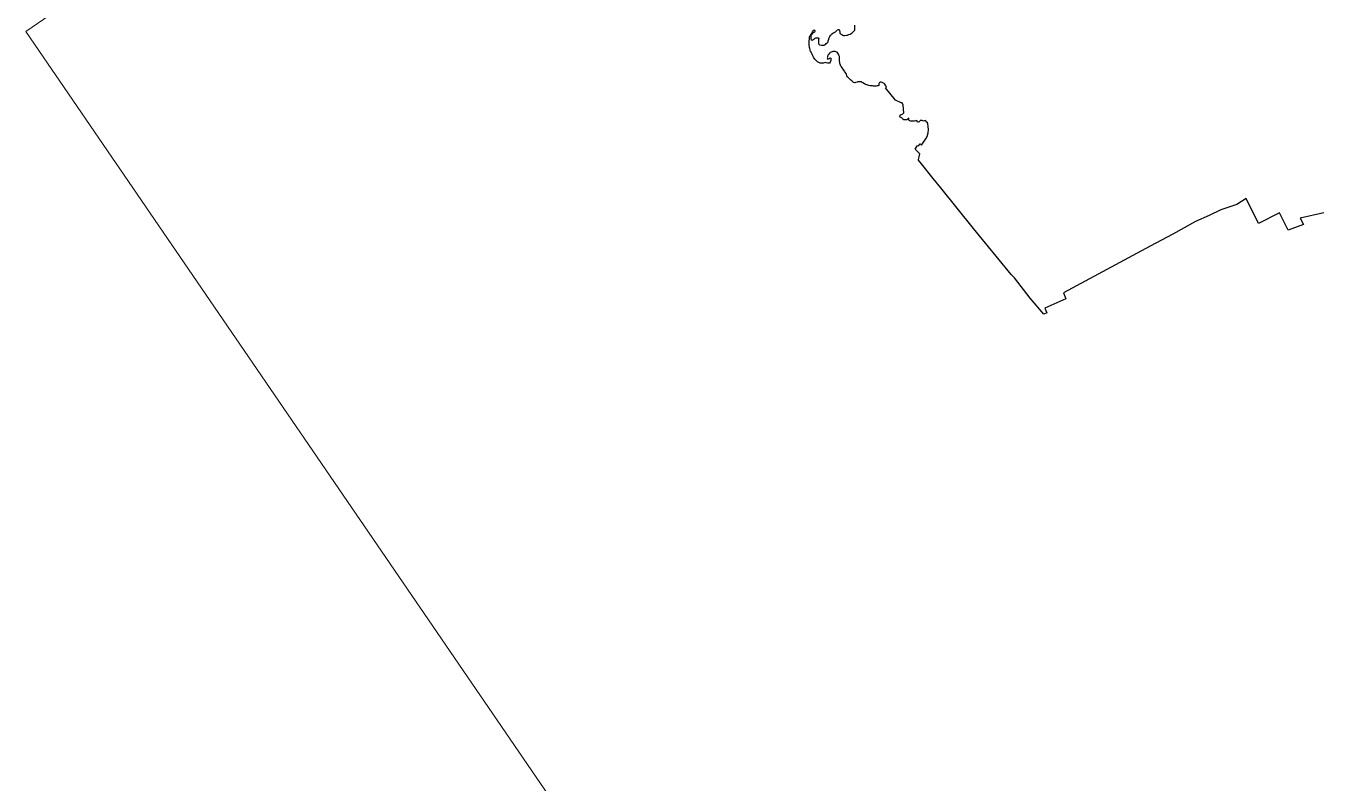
# Model space of a CAD drawing. Header units: metres. Extents: x 263924 to 318888, y 5017073 to 5064560.
# Drawn here: x 263924 to 273638, y 5029980 to 5035656 of the extents above; entities that cross this region are included whole.
import ezdxf

# ---------------------------------------------------------------- set-up
doc = ezdxf.new("R2010")
doc.units = ezdxf.units.M
doc.header["$LTSCALE"] = 38
doc.layers.add('1', color=7, linetype='Continuous', lineweight=25)
doc.layers.add('60', color=7, linetype='Continuous', lineweight=13)

msp = doc.modelspace()

# ---------------------------------------------------------------- linework, layer by layer
at = {"layer": '1'}
for points in [[(270033.38, 5035596.95), (270038.38, 5035592.95), (270043.38, 5035590.95), (270050.38, 5035586.95), (270056.38, 5035584.95), (270067.38, 5035583.95), (270079.38, 5035585.95), (270086.38, 5035586.95), (270096.38, 5035590.95), (270105.38, 5035594.95), (270113.38, 5035598.95), (270122.38, 5035603.95), (270127.38, 5035607.95), (270132.38, 5035613.95), (270140.38, 5035623.95), (270142.38, 5035628.95), (270142.38, 5035661.95)], [(269855.38, 5035390.95), (269845.38, 5035400.95), (269840.38, 5035406.95), (269836.38, 5035413.95), (269831.38, 5035422.95), (269827.38, 5035431.95), (269820.38, 5035442.95), (269818.38, 5035447.95), (269815.38, 5035452.95), (269813.38, 5035458.95), (269809.38, 5035466.95), (269807.38, 5035471.95), (269806.38, 5035476.95), (269804.38, 5035485.95), (269802.38, 5035492.95), (269801.38, 5035498.95), (269799.38, 5035509.95), (269799.38, 5035547.95), (269800.38, 5035552.95), (269800.38, 5035567.95), (269802.38, 5035573.95), (269804.38, 5035578.95), (269807.38, 5035584.95), (269810.38, 5035589.95), (269814.38, 5035595.95), (269820.38, 5035603.95), (269824.38, 5035611.95), (269829.38, 5035619.95), (269836.38, 5035626.95), (269841.38, 5035621.95), (269841.38, 5035614.95), (269839.38, 5035607.95), (269833.38, 5035605.95), (269824.38, 5035600.95), (269818.38, 5035592.95), (269814.38, 5035587.95), (269812.38, 5035581.95), (269811.38, 5035572.95), (269810.38, 5035567.95), (269810.38, 5035558.95)], [(269810.38, 5035558.95), (269814.38, 5035553.95), (269821.38, 5035549.95), (269830.38, 5035552.95), (269835.38, 5035556.95), (269839.38, 5035561.95), (269848.38, 5035566.95), (269855.38, 5035566.95), (269867.38, 5035565.95), (269870.38, 5035558.95), (269868.38, 5035552.95), (269868.38, 5035524.95), (269872.38, 5035518.95), (269877.38, 5035514.95), (269891.38, 5035510.95), (269905.38, 5035510.95), (269911.38, 5035511.95), (269916.38, 5035513.95), (269921.38, 5035516.95), (269927.38, 5035522.95), (269934.38, 5035528.95), (269940.38, 5035535.95), (269942.38, 5035542.95), (269945.38, 5035556.95), (269947.38, 5035561.95), (269954.38, 5035575.95), (269959.38, 5035582.95), (269963.38, 5035588.95), (269967.38, 5035593.95), (269975.38, 5035601.95), (269990.38, 5035607.95), (269997.38, 5035611.95), (270007.38, 5035621.95), (270012.38, 5035625.95), (270018.38, 5035628.95), (270024.38, 5035627.95), (270026.38, 5035620.95), (270028.38, 5035607.95), (270029.38, 5035600.95), (270033.38, 5035596.95)], [(270023.38, 5035431.95), (270021.38, 5035436.95), (270018.38, 5035443.95), (270014.38, 5035451.95), (270008.38, 5035457.95), (270000, 5035461.3), (269993.38, 5035462.95), (269986.38, 5035463.95), (269977.38, 5035462.95), (269972.38, 5035461.95), (269963.38, 5035459.95), (269957.38, 5035455.95), (269952.38, 5035451.95), (269946.38, 5035444.95), (269941.38, 5035438.95), (269936.38, 5035428.95), (269935.38, 5035422.95), (269934.38, 5035417.95), (269935.38, 5035410.95), (269937.38, 5035405.95), (269944.38, 5035408.95), (269949.38, 5035411.95), (269956.38, 5035415.95), (269961.38, 5035413.95), (269961.38, 5035404.95), (269960.38, 5035395.95), (269959.38, 5035389.95), (269956.38, 5035383.95), (269950.38, 5035377.95), (269943.38, 5035376.95), (269936.38, 5035377.95), (269926.38, 5035379.95), (269918.38, 5035380.95), (269906.38, 5035376.95), (269887.38, 5035376.95), (269882.38, 5035377.95), (269875.38, 5035379.95), (269866.38, 5035384.95), (269861.38, 5035387.95), (269855.38, 5035390.95)], [(270256.38, 5035206.95), (270246.38, 5035208.95), (270238.38, 5035211.95), (270232.38, 5035213.95), (270221.38, 5035217.95), (270213.38, 5035221.95), (270202.38, 5035229.95), (270197.38, 5035231.95), (270191.38, 5035235.95), (270185.38, 5035237.95), (270180.38, 5035235.95), (270163.38, 5035235.95), (270158.38, 5035234.95), (270146.38, 5035230.95), (270141.38, 5035229.95), (270132.38, 5035231.95), (270127.38, 5035235.95), (270123.38, 5035239.95), (270118.38, 5035243.95), (270112.38, 5035248.95), (270099.38, 5035261.95), (270090.38, 5035269.95), (270086.38, 5035273.95), (270082.38, 5035281.95), (270078.38, 5035290.95), (270075.38, 5035298.95), (270067.38, 5035312.95), (270063.38, 5035316.95), (270053.38, 5035330.95), (270046.38, 5035340.95), (270040.38, 5035348.95), (270037.38, 5035353.95), (270033.38, 5035362.95), (270031.38, 5035369.95), (270029.38, 5035374.95), (270028.38, 5035383.95), (270027.38, 5035388.95), (270027.38, 5035419.95), (270026.38, 5035426.95), (270023.38, 5035431.95)], [(270530.39, 5034951.95), (270523.39, 5034950.95), (270515.39, 5034951.95), (270508.39, 5034952.95), (270502.39, 5034955.95), (270495.39, 5034960.95), (270493.39, 5034965.95), (270485.39, 5034968.95), (270480.39, 5034970.95), (270478.39, 5034975.95), (270478.39, 5034982.95), (270482.39, 5034986.95), (270489.39, 5034990.95), (270496.39, 5034993.95), (270501.39, 5034997.95), (270508.39, 5035004.95), (270504.39, 5035062.95), (270495.39, 5035079.95), (270488.39, 5035079.95), (270446.39, 5035099.95), (270372.38, 5035192.95), (270378.38, 5035195.95), (270374.38, 5035205.95), (270365.38, 5035218.95), (270361.38, 5035223.95), (270352.38, 5035229.95), (270345.38, 5035232.95), (270338.38, 5035234.95), (270331.38, 5035234.95), (270326.38, 5035232.95), (270323.38, 5035227.95), (270321.38, 5035222.95), (270321.38, 5035209.95), (270315.38, 5035205.95), (270309.38, 5035205.95), (270301.38, 5035204.95), (270281.38, 5035204.95), (270273.38, 5035205.95), (270262.38, 5035206.95), (270256.38, 5035206.95)], [(270618.67, 5034649.88), (270619.39, 5034654.94), (270623.39, 5034673.94), (270629.39, 5034697.94), (270594.39, 5034732.94), (270612.39, 5034758.94), (270618.39, 5034756.94), (270630.39, 5034770.94), (270640.39, 5034762.94), (270657.39, 5034784.94), (270674.39, 5034808.94), (270683.39, 5034826.94), (270691.39, 5034853.94), (270693.39, 5034878.94), (270692.39, 5034901.94), (270689.39, 5034922.94), (270686.39, 5034928.94), (270677.39, 5034936.94), (270673.39, 5034945.94), (270663.39, 5034943.94), (270655.39, 5034942.94), (270650.39, 5034943.94), (270646.39, 5034947.94), (270632.39, 5034947.94), (270629.39, 5034941.94), (270623.39, 5034936.94), (270617.39, 5034933.94), (270611.39, 5034933.94), (270608.39, 5034941.94), (270606.39, 5034946.94), (270599.39, 5034944.94), (270588.39, 5034942.94), (270560.39, 5034942.94), (270554.39, 5034943.94), (270549.39, 5034945.94), (270546.39, 5034950.95), (270546.39, 5034963.95), (270541.39, 5034962.95), (270538.39, 5034956.95), (270530.39, 5034951.95)], [(273658.43, 5034254.94), (273481.43, 5034213.94), (273506.43, 5034166.94), (273392.43, 5034125.94), (273325.43, 5034255.94), (273169.42, 5034174.94), (273076.42, 5034361.94), (273007.42, 5034317.94), (272885.42, 5034276.94), (272799.33, 5034234.67), (272695.42, 5034188.94), (272527.41, 5034095.94), (272355.67, 5034004.29), (271706.41, 5033654.69), (271724.49, 5033609.83), (271566.1, 5033540.16), (271580.86, 5033505.23), (271559.03, 5033495.08), (271456.88, 5033615.78), (271340.08, 5033767.68), (271314.85, 5033791.82), (271031.79, 5034138.01), (270785.66, 5034442.08), (270729.28, 5034512.61), (270640.44, 5034622.21), (270618.67, 5034649.88)]]:
    msp.add_lwpolyline(points, dxfattribs=at)
at = {"layer": '60'}
msp.add_lwpolyline([(263924.21, 5035614.77), (306189.63, 5064559.85), (318887.94, 5046017.87), (276622.52, 5017072.78)], close=True, dxfattribs=at)

doc.saveas('drawing.dxf')
